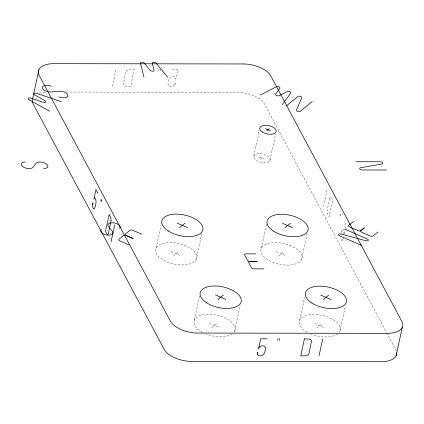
<?xml version="1.0" encoding="UTF-8"?>
<svg xmlns="http://www.w3.org/2000/svg" width="424" height="424" viewBox="0 0 424 424"><rect width="100%" height="100%" fill="white"/><g stroke="black" fill="none" stroke-linecap="round" stroke-linejoin="round"><path stroke-width="0.32" stroke-dasharray="2.12 1.59" d="M343.891 234.424L343.975 231.059L343.329 229.554L342.507 229.146L341.824 230.55L340.843 235.087M112.334 86.432L116.012 69.435M158.804 70.925L159.17 69.25M160.463 70.925L160.823 69.255M156.127 248.077L161.141 224.879M196.296 259.356A20.977 10.552 12.2 0 0 170.22 242.491A20.977 10.552 12.2 0 0 162.116 259.303A20.977 10.552 12.2 0 0 196.296 259.356L202.01 232.94M194.478 319.913L199.773 295.433M253.854 155.889L259.424 130.115M269.918 160.399A8.39 4.219 12.2 0 0 259.488 153.658A8.39 4.219 12.2 0 0 256.25 160.378A8.39 4.219 12.2 0 0 269.918 160.399L275.632 133.984M234.647 331.197L240.223 305.423M261.364 248.241L266.521 224.402M301.538 259.52A20.977 10.552 12.2 0 0 275.457 242.655A20.977 10.552 12.2 0 0 267.358 259.467A20.977 10.552 12.2 0 0 301.538 259.52L307.109 233.746M323.496 206.477L327.169 189.486M299.72 320.083L304.734 296.885M339.953 215.424L340.313 213.749M340.456 216.362L340.817 214.692M344.023 233.82L345.072 228.96M345.205 228.356L345.995 224.709L344.076 221.116M339.889 331.361L345.465 305.587M342.746 240.037L343.196 238.431L342.746 240.037L341.935 240.636L341.166 239.549L340.695 237.535M174.847 84.747L175.462 83.009C175.192 86.167 170.872 87.598 168.561 85.696L168.089 84.821C167.549 80.74 169.976 74.968 174.911 76.718L175.61 77.311L175.881 79.224L177.985 69.51L171.667 69.499M260.59 159.201L263.182 157.092M173.464 255.953L178.96 251.474M278.706 256.123L284.202 251.644M211.815 327.794L217.311 323.316M317.057 327.959L322.553 323.48M66.367 92.04L237.255 92.31A22.371 11.252 12.2 0 1 264.693 104.315L386.375 332.236M259.462 157.087L264.311 159.207M276.305 251.628L286.598 256.133M171.068 251.464L181.355 255.969M314.661 323.47L324.948 327.975M209.419 323.305L219.706 327.805M386.683 332.819L395.735 349.768A22.371 11.252 12.2 0 1 396.668 352.863M39.315 93.185A22.371 11.252 12.2 0 1 45.13 92.109M307.252 332.231A20.977 10.552 12.2 0 1 302.195 317.327A20.977 10.552 12.2 0 1 328.595 317.417A20.977 10.552 12.2 0 1 339.29 332.342M337.557 334.017A20.977 10.552 12.2 0 1 310.617 333.863M202.555 332.363A20.977 10.552 12.2 0 1 196.725 317.327A20.977 10.552 12.2 0 1 223.151 317.168A20.977 10.552 12.2 0 1 234.053 332.178M232.315 333.852A20.977 10.552 12.2 0 1 205.916 333.916M125.902 72.361L123.485 83.544A3.434 2.73 -28.1 0 0 124.868 86.231L130.619 86.464L134.297 69.467C131.435 69.382 126.93 68.736 125.902 72.361M329.734 198.374L327.317 209.557A3.434 1.166 -89.9 0 0 327.333 213.357L329.045 216.881L332.723 199.884L330.911 196.81L330.052 197.393L329.734 198.374"/><path stroke-width="0.64" d="M257.278 354.051L257.416 352.312L257.278 354.051C257.909 356.054 260.378 356.028 262.058 355.604C265.196 354.358 265.101 350.298 265.435 347.489L264.963 346.625C262.981 344.977 259.138 345.735 258.629 348.528L260.728 338.813L267.046 338.824M92.575 204.744L92.877 202.873L92.734 207.172L93.391 208.751L94.213 209.165C95.601 205.826 97.271 200.95 94.817 197.674L93.815 199.317L95.914 189.602L97.833 193.196M38.918 69.615L32.791 97.971A22.371 11.252 12.2 0 0 33.162 103.949L164.205 349.403A22.371 11.252 12.2 0 0 191.643 361.407L381.075 361.709A22.371 11.252 12.2 0 0 396.668 352.863M100.827 200.833L101.193 199.158M101.331 201.776L101.696 200.102M111.056 241.871L114.729 224.874M277.625 340.281L277.985 338.612M279.284 340.286L279.644 338.612M319.018 355.932L322.691 338.935M396.111 355.752L402.238 327.397M282.278 104.585L290.753 93.121A2.125 1.071 12.2 0 0 289.767 91.653A2.125 1.071 12.2 0 0 287.117 91.531L279.241 95.67A2.125 1.071 12.2 0 1 276.591 95.548A2.125 1.071 12.2 0 1 275.6 94.08L279.84 88.346A2.125 1.071 12.2 0 0 278.849 86.878A2.125 1.071 12.2 0 0 276.204 86.756L260.447 95.034M285.988 106.217L297.971 96.455A2.104 1.06 12.2 0 1 300.505 96.375A2.104 1.06 12.2 0 1 301.798 97.812L296.471 109.901A2.099 1.055 12.2 0 0 297.754 111.353A2.099 1.055 12.2 0 0 300.298 111.263L312.281 101.5M266.723 130.852L269.314 128.737M179.591 227.603L185.087 223.125M284.833 227.768L290.329 223.294M217.947 299.445L223.443 294.966M353.584 221.407L348.729 225.367A2.099 1.055 12.2 0 0 349.577 226.951L358.026 230.651A2.099 1.055 12.2 0 0 360.813 230.656L364.417 227.768L360.893 230.688A2.099 1.055 12.2 0 0 361.741 232.278L370.189 235.972A2.099 1.055 12.2 0 0 372.982 235.977L377.837 232.018M323.189 299.609L328.68 295.131M355.937 161.73L380.27 161.767A2.104 1.06 12.2 0 1 382.718 162.752A2.104 1.06 12.2 0 1 381.96 163.977L360.612 167.756A2.099 1.055 12.2 0 0 359.828 168.985A2.099 1.055 12.2 0 0 362.303 169.966L386.64 170.003M255.911 253.902L246.042 253.886A2.099 1.055 12.2 0 0 244.669 255.004L247.452 260.219A2.099 1.055 12.2 0 0 250.028 261.343L257.273 261.38L250.049 261.391A2.099 1.055 12.2 0 0 248.676 262.514L251.459 267.724A2.099 1.055 12.2 0 0 254.034 268.853L263.898 268.869M61.289 101.707L36.66 93.365A2.125 1.071 12.2 0 0 34.137 93.481A2.125 1.071 12.2 0 0 34.715 94.95L45.087 100.705A2.125 1.071 12.2 0 1 45.665 102.173A2.125 1.071 12.2 0 1 43.142 102.285L30.83 98.114A2.125 1.071 12.2 0 0 28.307 98.23A2.125 1.071 12.2 0 0 28.89 99.698L49.629 111.205M265.588 128.732L270.443 130.857M344.818 229.167L367.258 238.982A2.104 1.06 12.2 0 1 368.186 240.45A2.104 1.06 12.2 0 1 365.817 240.742L340.954 234.006A2.099 1.055 12.2 0 0 338.559 234.287A2.099 1.055 12.2 0 0 339.513 235.765L361.948 245.581M282.437 223.278L292.724 227.783M177.195 223.114L187.488 227.614M320.788 295.12L331.08 299.62M141.902 234.281L132.807 230.306A2.099 1.055 12.2 0 0 130.014 230.301L125.504 233.974A2.099 1.055 12.2 0 0 126.352 235.564L132.998 238.5L126.352 235.564A2.099 1.055 12.2 0 0 123.517 235.596L119.006 239.269A2.099 1.055 12.2 0 0 119.854 240.858L128.949 244.839M215.546 294.956L225.838 299.455M167.666 77.274L156.249 63.271A2.125 1.071 12.2 0 0 153.764 62.312A2.125 1.071 12.2 0 0 152.301 63.266L154.066 70.262A2.125 1.071 12.2 0 1 152.603 71.216A2.125 1.071 12.2 0 1 150.117 70.252L144.409 63.25A2.125 1.071 12.2 0 0 141.923 62.291A2.125 1.071 12.2 0 0 140.461 63.245L143.99 77.237M58.846 96.879A6.254 3.143 12.2 0 0 67.888 95.464A6.254 3.143 12.2 0 0 58.724 91.25L51.458 91.918A6.254 3.143 12.2 0 1 42.294 87.704A6.254 3.143 12.2 0 1 51.336 86.289M119.467 228.446A6.254 3.143 12.2 0 0 113.977 222.865A6.254 3.143 12.2 0 0 108.687 226.787L112.206 231.133A6.254 3.143 12.2 0 1 106.917 235.055A6.254 3.143 12.2 0 1 101.426 229.474M43.593 168.683A6.254 3.143 12.2 0 0 46.105 163.733A6.254 3.143 12.2 0 0 35.886 163.532L33.231 167.077A6.254 3.143 12.2 0 1 23.013 166.871A6.254 3.143 12.2 0 1 25.525 161.926M111.072 220.533L108.486 232.977A3.434 1.166 -89.9 0 1 107.314 234.546L105.502 231.472L109.175 214.475L110.892 218L111.072 220.533M304.406 338.903L300.733 355.9L306.584 355.688A3.434 2.73 -28.1 0 0 309.123 353.007L311.534 340.7L310.161 339.142L304.406 338.903M243.381 63.96L53.949 63.658A22.371 11.252 12.2 0 0 39.294 75.599L170.331 321.053A22.371 11.252 12.2 0 0 197.775 333.057L387.207 333.359A22.371 11.252 12.2 0 0 401.862 321.419L270.825 75.965A22.371 11.252 12.2 0 0 243.381 63.96M262.382 132.028A8.39 4.219 12.2 0 0 276.05 132.05A8.39 4.219 12.2 0 0 265.62 125.303A8.39 4.219 12.2 0 0 262.382 132.028M311.841 302.959A20.977 10.552 12.2 0 0 346.021 303.012A20.977 10.552 12.2 0 0 319.94 286.147A20.977 10.552 12.2 0 0 311.841 302.959M168.249 230.953A20.977 10.552 12.2 0 0 202.428 231.006A20.977 10.552 12.2 0 0 176.347 214.141A20.977 10.552 12.2 0 0 168.249 230.953M206.599 302.789A20.977 10.552 12.2 0 0 240.779 302.842A20.977 10.552 12.2 0 0 214.703 285.977A20.977 10.552 12.2 0 0 206.599 302.789M273.491 231.117A20.977 10.552 12.2 0 0 307.665 231.17A20.977 10.552 12.2 0 0 281.589 214.306A20.977 10.552 12.2 0 0 273.491 231.117"/></g></svg>
